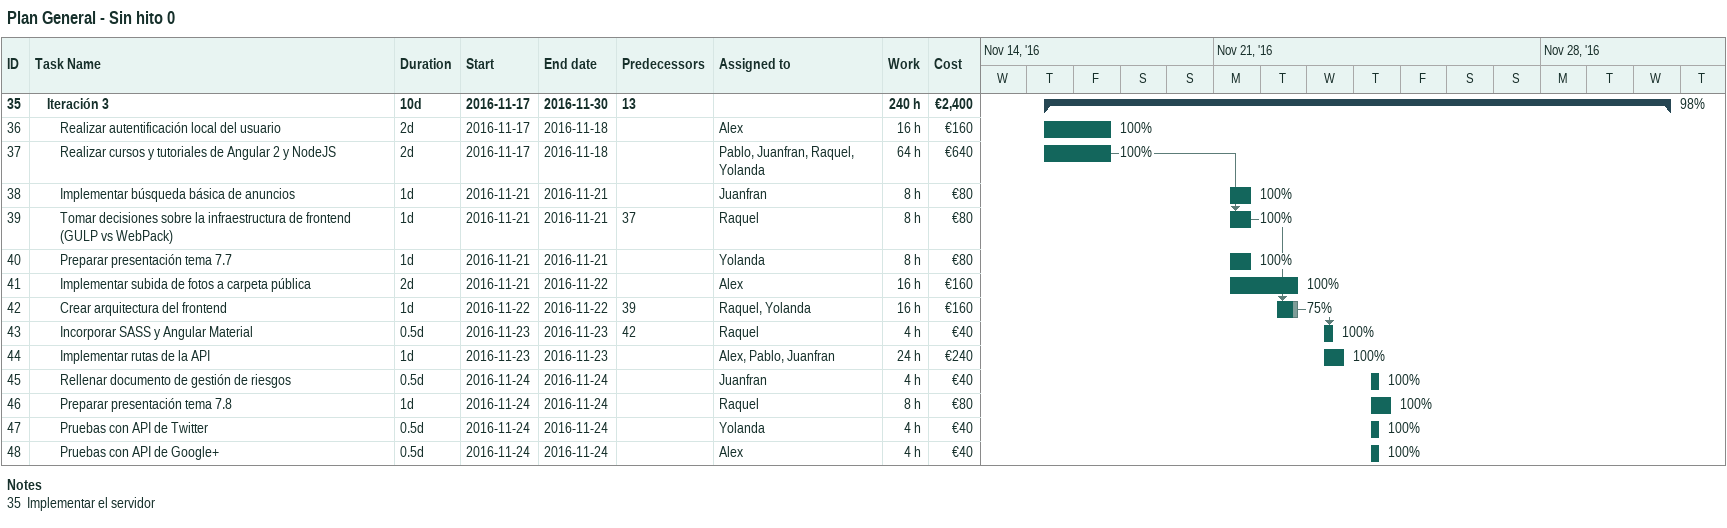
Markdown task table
Plan General - Sin hito 0

| ID | Level | Task | Duration | Start | Finish | Predecessors | Resources | % complete | Work (h) | Cost (€) |
|---|---|---|---|---|---|---|---|---|---|---|
| 35 | 2 | **Iteración 3** | 10d | 2016-11-17 | 2016-11-30 | 13 |  | 98 | 240 | 2400 |
| 36 | 3 | Realizar autentificación local del usuario | 2d | 2016-11-17 | 2016-11-18 |  | Alex | 100 | 16 | 160 |
| 37 | 3 | Realizar cursos y tutoriales de Angular 2 y NodeJS | 2d | 2016-11-17 | 2016-11-18 |  | Pablo, Juanfran, Raquel, Yolanda | 100 | 64 | 640 |
| 38 | 3 | Implementar búsqueda básica de anuncios | 1d | 2016-11-21 | 2016-11-21 |  | Juanfran | 100 | 8 | 80 |
| 39 | 3 | Tomar decisiones sobre la infraestructura de frontend (GULP vs WebPack) | 1d | 2016-11-21 | 2016-11-21 | 37 | Raquel | 100 | 8 | 80 |
| 40 | 3 | Preparar presentación tema 7.7 | 1d | 2016-11-21 | 2016-11-21 |  | Yolanda | 100 | 8 | 80 |
| 41 | 3 | Implementar subida de fotos a carpeta pública | 2d | 2016-11-21 | 2016-11-22 |  | Alex | 100 | 16 | 160 |
| 42 | 3 | Crear arquitectura del frontend | 1d | 2016-11-22 | 2016-11-22 | 39 | Raquel, Yolanda | 75 | 16 | 160 |
| 43 | 3 | Incorporar SASS y Angular Material | 0.5d | 2016-11-23 | 2016-11-23 | 42 | Raquel | 100 | 4 | 40 |
| 44 | 3 | Implementar rutas de la API | 1d | 2016-11-23 | 2016-11-23 |  | Alex, Pablo, Juanfran | 100 | 24 | 240 |
| 45 | 3 | Rellenar documento de gestión de riesgos | 0.5d | 2016-11-24 | 2016-11-24 |  | Juanfran | 100 | 4 | 40 |
| 46 | 3 | Preparar presentación tema 7.8 | 1d | 2016-11-24 | 2016-11-24 |  | Raquel | 100 | 8 | 80 |
| 47 | 3 | Pruebas con API de Twitter | 0.5d | 2016-11-24 | 2016-11-24 |  | Yolanda | 100 | 4 | 40 |
| 48 | 3 | Pruebas con API de Google+ | 0.5d | 2016-11-24 | 2016-11-24 |  | Alex | 100 | 4 | 40 |

Notes
- 35: Implementar el servidor
